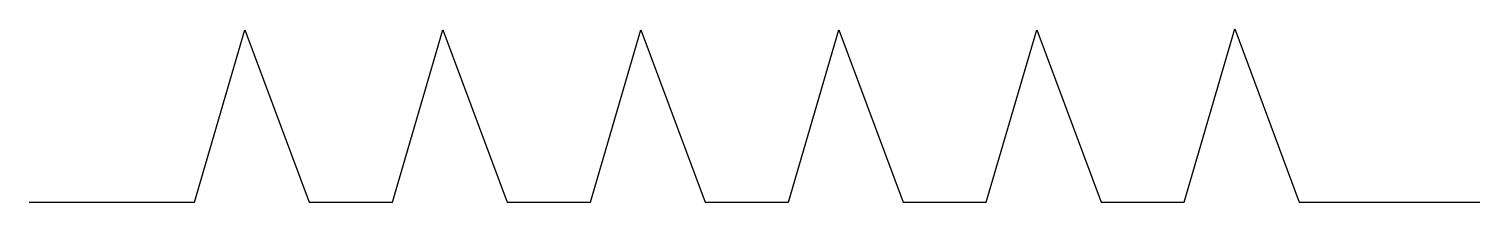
# Model space of a CAD drawing. Header units: metres. Extents: x -0.85 to 0.85, y 0.15 to 0.35.
import ezdxf

# ---------------------------------------------------------------- set-up
doc = ezdxf.new("R2010")
doc.units = ezdxf.units.M

msp = doc.modelspace()

# ---------------------------------------------------------------- linework, layer by layer
at = {"flags": 128}
msp.add_lwpolyline([(-0.846, 0.15), (-0.653, 0.15), (-0.594, 0.351), (-0.519, 0.15), (-0.422, 0.15), (-0.363, 0.351), (-0.288, 0.15), (-0.191, 0.15), (-0.132, 0.351), (-0.057, 0.15), (0.04, 0.15), (0.099, 0.351), (0.174, 0.15), (0.271, 0.15), (0.33, 0.351), (0.405, 0.15), (0.502, 0.15), (0.561, 0.352), (0.636, 0.15), (0.847, 0.15)], dxfattribs=at)

doc.saveas('drawing.dxf')
